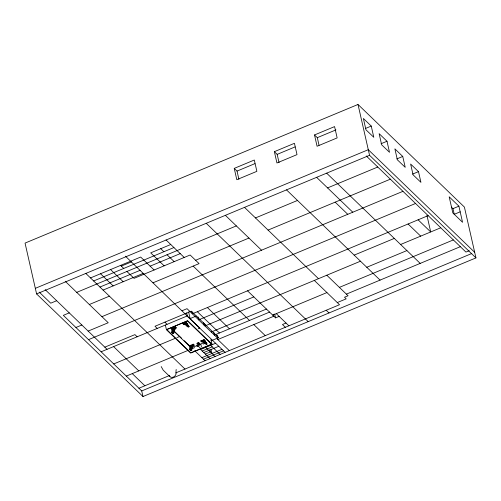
<?xml version="1.0" encoding="UTF-8"?>
<svg xmlns="http://www.w3.org/2000/svg" width="501" height="501" viewBox="0 0 501 501"><rect width="100%" height="100%" fill="white"/><g stroke="black" fill="none" stroke-linecap="round" stroke-linejoin="round"><path stroke-width="0.75" d="M166.407 329.677L187.662 320.728L211.961 344.187L190.612 353.023L166.451 329.739L165.38 325.136M173.352 329.176L173.027 329.407L173.139 329M174.279 330.228L173.91 330.247L174.179 329.934M174.31 330.259L174.317 329.99M191.182 346.617L190.887 346.448M192.152 347.224L192.108 347.594M199.085 345.139L199.367 345.371A0.789 0.407 -12.8 0 0 199.085 345.139L198.133 344.638M176.296 327.792L176.308 327.848A6.576 5.348 -46 0 0 173.928 333.027L172.951 333.434L171.943 332.457L172.175 328.117M172.037 332.401L172.231 328.155M172.951 333.434L173.183 329.088M194.219 345.076L194.231 345.133A6.576 5.348 -46 0 0 191.82 350.28L190.875 350.713L189.866 349.742L190.098 345.396M189.96 349.679L190.399 349.498L191.363 350.475L190.912 350.6L189.96 349.679L190.18 345.465L193.248 344.187A6.576 5.348 -46 0 0 190.875 349.366L189.866 349.742M190.875 350.713L191.1 346.373M186.003 324.623L185.884 323.79M203.694 341.425L203.613 341.018M173.214 328.775L173.49 328.556L173.427 328.875M174.185 329.595L174.542 329.733L174.254 329.514M191.42 346.153L191.338 345.803M192.265 347.318L192.108 346.88L192.49 346.917M190.787 347.594L190.825 347.343M191.576 348.552L191.808 348.402M185.069 323.602L184.975 323.414M202.924 340.724L202.792 341.024L202.78 340.699M203.97 341.832L204.045 341.294M191.407 345.546L191.708 345.427L191.507 345.703M192.722 346.517L192.503 346.373M198.753 344.174L198.809 343.943M173.114 329.645L172.745 329.739M191.056 347.005L190.8 346.83M191.676 347.995L191.939 347.725L191.864 348.07M186.591 324.529L186.278 324.573L186.591 324.41M185.383 323.89L185.282 323.558L185.408 323.922M203.3 341.175L203.08 340.937M204.32 341.795L204.308 342.145L204.032 341.933M204.051 342.008L204.408 342.026L204.039 342.07M191.138 346.009L191.507 345.972M173.903 331.186L189.948 346.642M172.782 329.671L173.114 329.602M204.276 341.632L204.239 341.726M185.539 323.84L185.714 324.16M203.932 341.363L203.976 341.788M204.583 341.983L204.452 342.358M204.114 341.651L203.788 341.669M174.216 330.341L173.897 330.19M101.121 351.79L187.33 315.899L186.648 312.881M198.315 328.656L199.742 328.061L125.388 256.155M358.008 104.465L25.05 243.098L36.598 293.93L142.992 396.535L475.95 257.902L464.402 207.07L358.008 104.465L369.556 155.297L475.95 257.902M234.236 168.38L254.301 160.026L256.875 171.336L236.804 179.69L234.236 168.38L237.036 171.079L238.921 179.371M274.373 151.665L294.438 143.311L297.012 154.621L276.94 162.975L274.373 151.665L277.172 154.371L279.057 162.662M314.509 134.957L334.574 126.603L337.148 137.913L317.077 146.267L314.509 134.957L317.308 137.656L319.018 145.196M237.036 171.079L254.953 163.62M277.172 154.371L295.089 146.906M317.308 137.656L335.939 129.897M365.317 128.538L371.254 126.07L373.802 137.293L365.949 129.784L363.375 118.474L371.254 126.07M381.067 143.724L387.004 141.257L389.515 152.31L381.656 144.802L379.125 133.661L387.004 141.257M35.327 288.338L368.285 149.705L474.679 252.31M36.598 293.93L369.556 155.297M90.499 277.93L140.668 257.044L154.108 270.001M170.772 244.507L150.701 252.861L164.14 265.824M121.336 266.106L131.368 261.929M93.649 280.967L173.922 247.544M396.817 158.917L402.748 156.444L405.221 167.328L397.368 159.819L394.876 148.853L402.748 156.444M56.663 300.719L50.726 303.186L39.222 292.096M76.728 292.365L236.347 225.901M255.485 217.935L297.481 200.45M327.579 187.913L377.754 167.027M99.949 287.042L140.086 270.333M150.118 266.156L180.222 253.619M103.1 290.079L143.236 273.371M69.263 312.868L63.326 315.342L141.72 390.943L142.992 396.535M89.328 304.514L109.4 296.16M195.603 260.263L248.947 238.056M268.085 230.084L390.348 179.176M412.561 174.104L418.498 171.63L420.934 182.351L413.081 174.836L410.626 164.04L418.498 171.63M153.012 282.802L199.085 263.62L190.148 254.996L134.043 278.356L126.903 271.473M75.927 327.491L81.863 325.017M101.928 316.663L402.948 191.326M88.157 331.092L108.229 322.738L65.224 281.268M88.527 339.64L415.548 203.481M182.013 310.77L187.03 308.679L217.547 338.112L218.73 337.618L191.294 311.152L154.991 326.27L157.226 328.431M104.822 347.162L134.919 334.624L137.161 336.785M428.148 215.63L192.346 313.808L191.827 311.528M451.338 207.082L452.96 208.648L458.897 206.174L462.555 222.287L452.829 212.906L449.165 196.793L458.897 206.174M196.336 316.012L190.13 318.598L188.614 311.935M172.263 328.18L175.331 326.902A6.576 5.348 -46 0 0 172.951 332.082L171.943 332.457M183.961 324.661L183.948 324.604A6.576 5.348 -46 0 1 188.05 327.109L189.052 326.727L188.044 325.756L187.067 326.164A6.576 5.348 -46 0 0 182.984 323.715L186.053 322.437L187.03 323.383L183.93 324.635L182.94 323.633M173.208 329.101L176.277 327.823L175.287 326.821M253.832 296.905L198.646 319.882L197.958 316.839M354.176 255.128L394.312 238.413M460.181 211.829L454.244 214.303L452.96 208.648M172.908 333.228L171.899 332.257L172.989 333.315L173.446 333.19L172.494 332.269M205.122 324.491L203.938 324.986L203.419 322.7M113.721 363.945L175.45 338.238M176.878 337.649L179.721 336.459M360.476 261.203L204.947 325.957L204.427 323.677M400.612 244.488L440.748 227.78M211.247 332.031L266.432 309.054M366.776 267.277L406.912 250.569M269.582 312.092L214.397 335.075L213.777 332.357M200.863 340.918L203.97 339.722L204.953 340.667M191.131 346.379L194.2 345.101L193.223 344.162A6.576 5.348 -46 0 0 190.843 349.335L190.875 349.366M204.308 340.893L201.853 341.92L200.876 340.974A6.576 5.348 -46 0 1 204.99 343.448L205.022 343.473A6.576 5.348 -46 0 0 200.901 340.999M193.68 346.949L197.281 345.452M199.442 344.55L204.477 342.452M126.321 376.094L188.163 350.343M192.459 348.552L194.613 347.656M203.212 344.081L206.794 342.584M211.096 340.793L216.683 338.469L229.283 350.619M272.732 315.129L326.921 292.571M339.39 287.38L453.342 239.929M204.99 343.448L205.967 343.041L206.976 344.012L205.999 344.419A6.576 5.348 -46 0 0 201.884 341.945L201.872 341.889M217.803 339.546L273.853 316.212L275.569 317.866L279.126 316.381L288.895 325.8M215.68 343.235L200.625 349.504L210.076 358.616M202.204 351.019L212.236 346.842M203.775 352.541L218.831 346.272M346.385 294.131L460.344 246.68M205.354 354.057L210.37 351.971L209.869 349.754M201.909 357.67L221.981 349.31M286.021 323.032L282.464 324.516L285.332 327.285M337.279 302.56L346.185 298.853L344.506 297.231L348.063 295.747L326.79 275.231M203.487 359.186L223.552 350.832M138.921 388.244L169.225 375.625M175.676 372.938L339.521 304.721L314.321 280.416M469.243 250.707L465.943 252.078L366.25 155.93M141.72 390.943L471.792 253.512M174.642 329.37L174.736 329.069M200.4 348.189L198.127 346.059M187.005 315.968L225.131 352.347M174.185 331.205L181.387 338.037M184.155 340.667L190.248 346.454M276.295 313.651L279.126 316.381M418.116 219.807L430.71 231.957L426.946 215.386M408.077 223.985L420.677 236.134M326.658 173.171L420.207 263.394M316.626 177.348L352.779 212.217M335.163 202.154L347.763 214.303M286.522 189.885L380.071 280.103M244.526 207.37L318.479 278.688M326.207 310.263L329.007 312.962M225.387 215.336L261.541 250.206M206.249 223.308L308.203 321.629M247.538 290.83L273.853 316.212L273.508 314.691M166.044 239.954L184.211 257.47M193.148 266.087L249.517 320.452M253.788 324.567L265.267 335.639M160.74 248.684L163.89 251.721M167.04 254.758L174.179 261.647M207.401 307.539L229.445 328.806M197.363 311.722L219.413 332.983M210.664 345.327L220.108 354.439M187.556 326.001L188.508 326.915L188.933 326.677L186.053 322.437M205.479 343.285L206.431 344.2L206.857 343.955L203.97 339.722M187.067 326.164L187.098 326.189A6.576 5.348 -46 0 0 182.953 323.69M120.603 265.398L123.753 268.436M205.642 347.412L215.092 356.53M110.564 269.576L123.165 281.725M194.682 350.7L205.059 360.707M171.117 328.481L172.776 330.084M172.92 332.05L172.951 332.082A6.576 5.348 -46 0 1 175.3 326.877M100.532 273.753L113.132 285.902M85.777 273.377L184.994 369.062M169.964 376.702L163.207 370.164L161.203 366.575M113.589 346.604L138.783 370.903M45.159 289.622L107.057 349.322M132.258 373.621L144.858 385.77M165.023 322.093L166.983 324.366M204.984 340.592L206.976 344.012M203.976 339.622L205.967 343.041M187.061 323.308L189.052 326.727M186.053 322.337L188.044 325.756M274.698 314.052L275.569 317.866M217.353 335.695L217.872 337.975M216.852 335.069L217.547 338.112M210.927 339.597L211.954 344.137M211.103 349.798L211.942 353.487M200.807 344.149L201.465 347.03M197.118 344.099A1.321 0.676 -12.8 0 1 197.407 343.047A1.321 0.676 -12.8 0 1 199.273 342.978A1.321 0.676 -12.8 0 1 198.659 344.049M197.644 343.905A0.789 0.407 -12.8 0 1 197.576 343.304A0.789 0.407 -12.8 0 1 198.715 343.135A0.789 0.407 -12.8 0 1 198.59 343.761M197.607 343.811A0.689 0.351 -12.8 0 1 197.663 343.317A0.689 0.351 -12.8 0 1 198.578 343.154A0.689 0.351 -12.8 0 1 198.678 343.623M197.663 344.012A0.72 0.369 -12.8 0 1 198.778 343.755A0.689 0.351 -12.8 0 1 198.684 344.287M198.615 344.375A0.72 0.369 -12.8 0 0 198.778 343.755A0.689 0.351 -12.8 0 0 197.72 343.955M176.195 369.481A11.673 9.494 -46 0 0 176.064 372.375A3.902 3.175 -46 0 1 173.565 376.984A3.902 3.175 -46 0 1 169.257 375.675M166.745 329.558L190.868 352.861L211.616 344.231L187.443 320.903L166.758 329.533M197.156 346.247A0.701 0.369 -12.4 0 0 198.239 345.803A0.701 0.369 -12.4 0 0 197.256 345.584A0.701 0.369 -12.4 0 0 197.156 346.247"/></g></svg>
